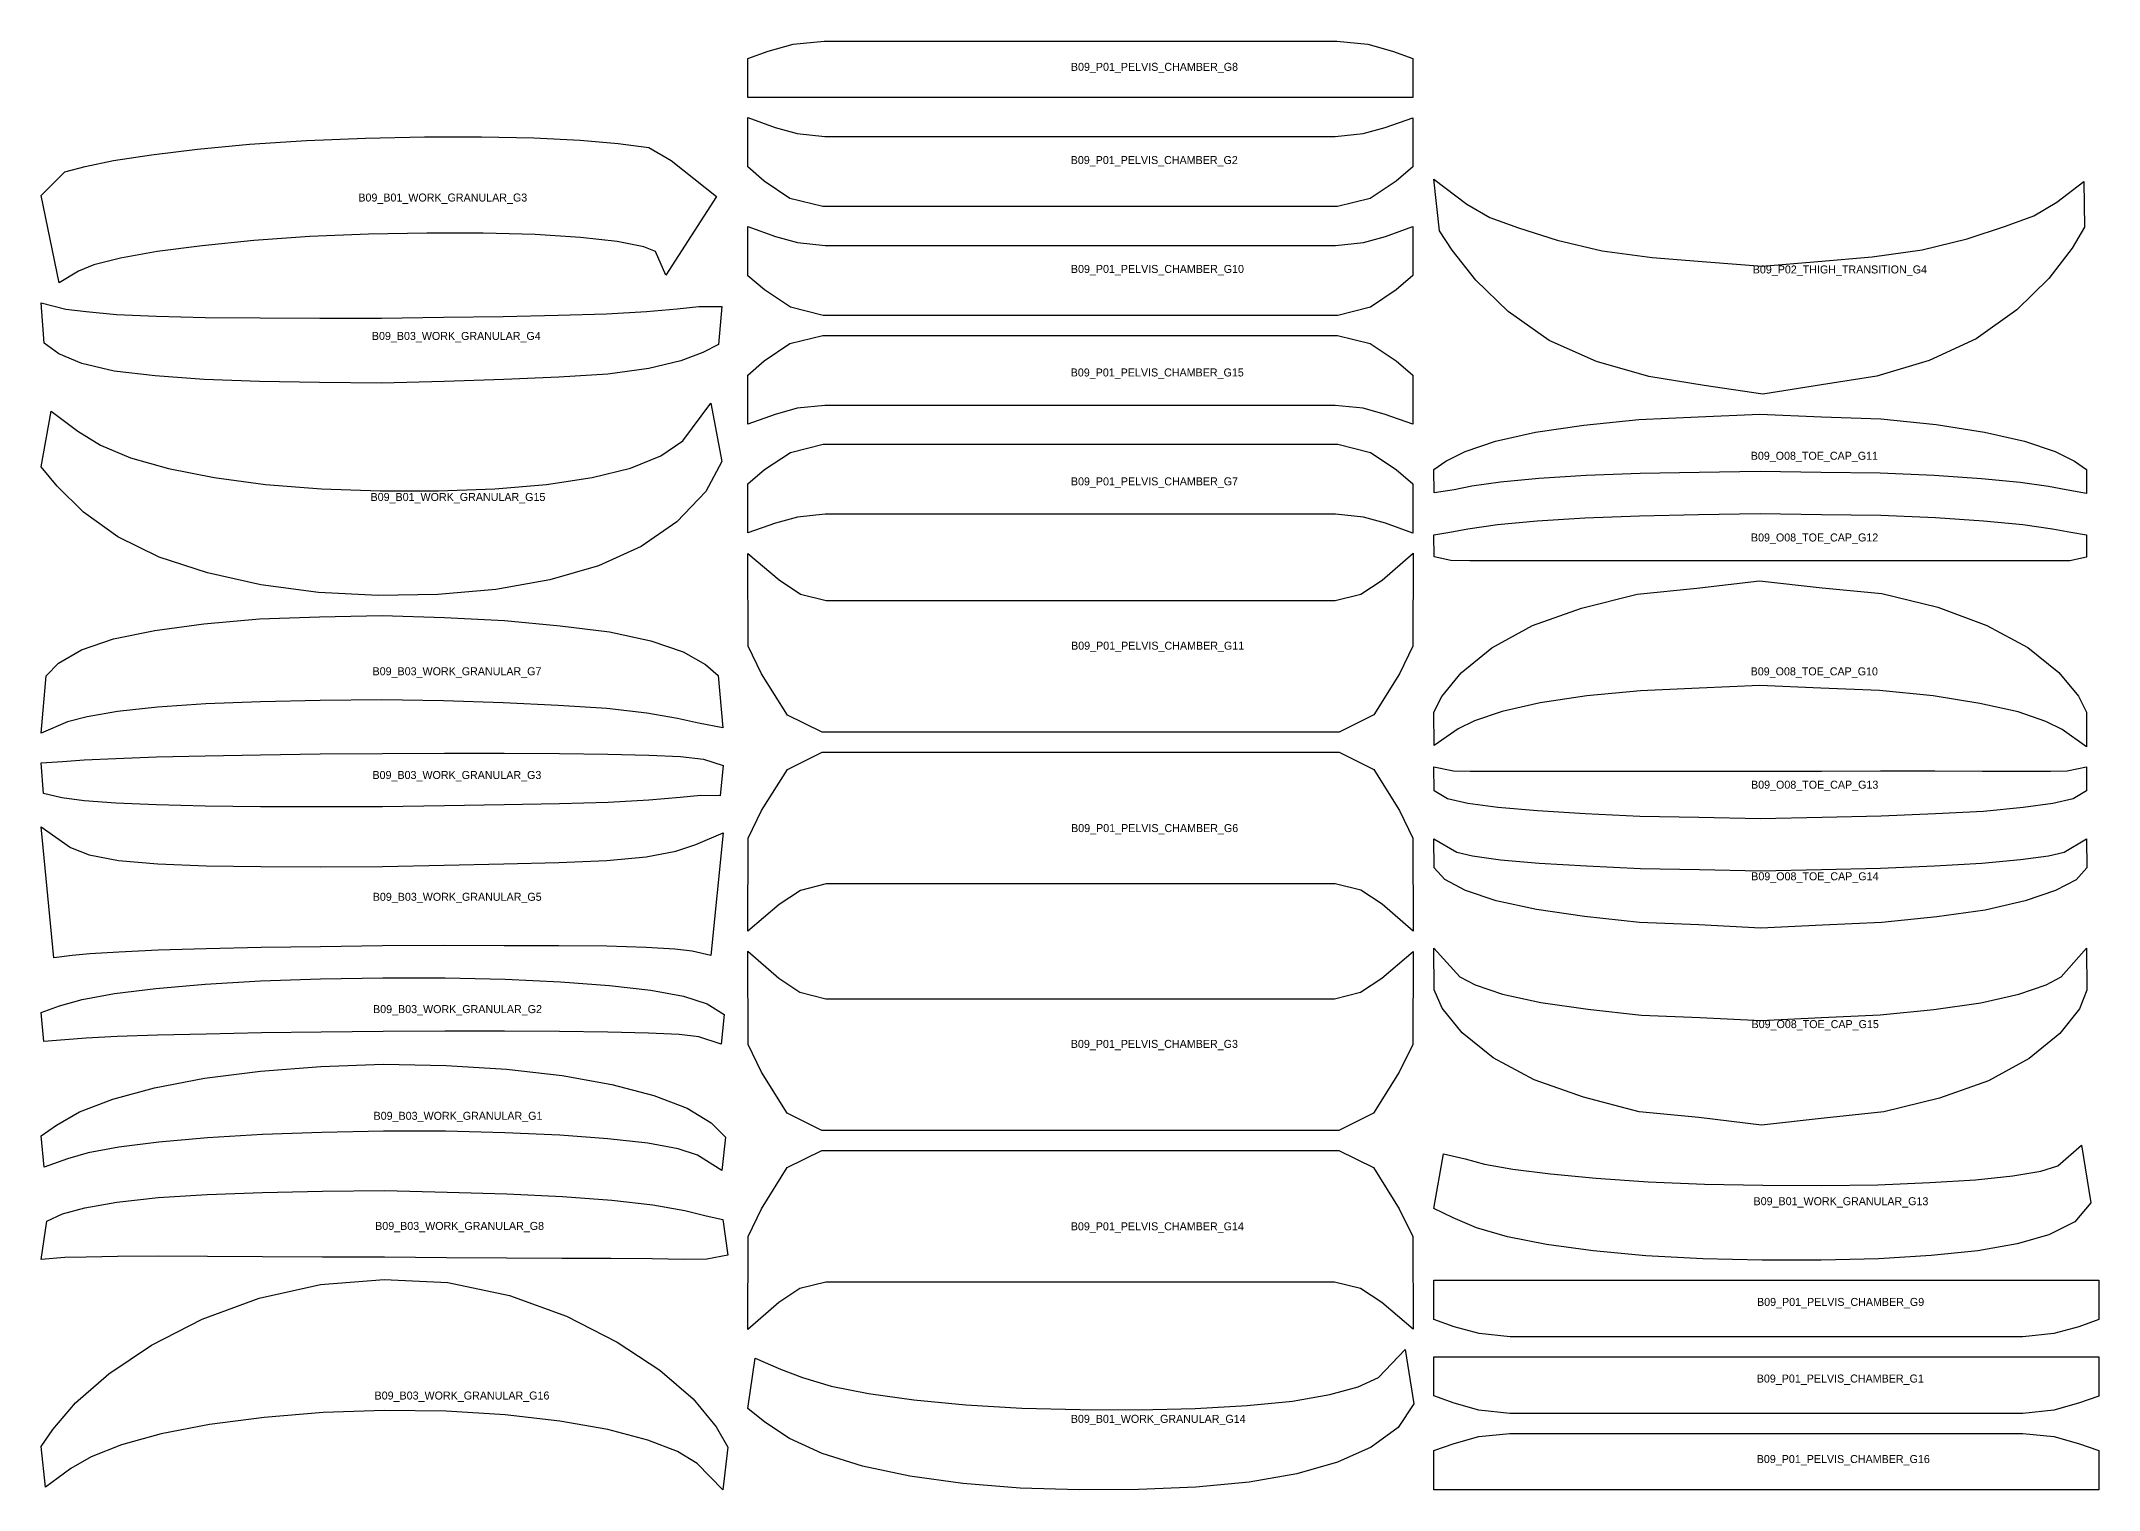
# Model space of a CAD drawing. Header units: millimetres. Extents: x 15 to 17457, y 15 to 1484.
# Drawn here: x 10982 to 13040, y 15 to 1464 of the extents above; entities that cross this region are included whole.
import ezdxf

# ---------------------------------------------------------------- set-up
doc = ezdxf.new("R2010")
doc.units = ezdxf.units.MM

msp = doc.modelspace()

# ---------------------------------------------------------------- linework, layer by layer
for points in [[(11688.7, 1446.3), (11709, 1453.5), (11733.9, 1460.4), (11764.9, 1463.6), (11803.7, 1463.6), (11850.4, 1463.6), (11903.5, 1463.6), (11961.3, 1463.6), (12021.3, 1463.6), (12081.3, 1463.6), (12139, 1463.6), (12192.2, 1463.6), (12238.8, 1463.6), (12277.7, 1463.6), (12308.6, 1460.4), (12333.4, 1453.5), (12353.5, 1446.2), (12353.5, 1407.1), (12329.8, 1407.1), (12306.4, 1407.1), (12277, 1407.1), (12238.8, 1407.1), (12192.2, 1407.1), (12139, 1407.1), (12081.3, 1407.1), (12021.3, 1407.1), (11961.3, 1407.1), (11903.5, 1407.1), (11850.4, 1407.1), (11803.7, 1407.1), (11765.5, 1407.1), (11736.1, 1407.1), (11712.6, 1407.1), (11688.7, 1407.1), (11688.7, 1446.3)], [(11688.7, 1387.1), (11716, 1377.2), (11738, 1371.1), (11765.8, 1368.2), (11803.4, 1368.2), (11850, 1368.2), (11903.2, 1368.2), (11960.9, 1368.2), (12020.9, 1368.2), (12080.9, 1368.2), (12138.6, 1368.2), (12191.8, 1368.2), (12238.4, 1368.2), (12276.1, 1368.2), (12303.8, 1371.1), (12326, 1377.2), (12353.5, 1387), (12353.5, 1337.9), (12336.9, 1323.6), (12311, 1306.4), (12278.2, 1298.2), (12238.4, 1298.2), (12191.8, 1298.2), (12138.6, 1298.2), (12080.9, 1298.2), (12020.9, 1298.2), (11960.9, 1298.2), (11903.2, 1298.2), (11850, 1298.2), (11803.4, 1298.2), (11763.7, 1298.2), (11730.8, 1306.4), (11705.1, 1323.7), (11688.7, 1338), (11688.7, 1387.1)], [(10982, 1309.4), (11005.6, 1332.8), (11026.1, 1338.3), (11054.4, 1344.2), (11092.3, 1350), (11138.2, 1355.5), (11190.5, 1360.6), (11247.4, 1364.2), (11306.4, 1366.6), (11365.5, 1367.8), (11422.3, 1368), (11474.8, 1366.8), (11521, 1364.6), (11559.1, 1361.3), (11589.8, 1357.2), (11612, 1344.3), (11657.4, 1308.1), (11606.8, 1229.7), (11596.2, 1253.1), (11584.5, 1258), (11558.1, 1263.2), (11521.3, 1267.4), (11476, 1270.1), (11424.1, 1271.7), (11367.8, 1271.7), (11309.2, 1270.5), (11250.7, 1268.2), (11194.6, 1264.4), (11143, 1259), (11097.9, 1253.2), (11061.3, 1246.6), (11034.8, 1239.8), (11019.5, 1233.6), (11000.1, 1221.9), (10982, 1309.4)], [(12374.7, 1325.6), (12407.6, 1300.7), (12430.7, 1287.1), (12459.2, 1277), (12497.9, 1264.6), (12542.9, 1254), (12592.9, 1247.4), (12647.3, 1242.8), (12703, 1238.6), (12758.7, 1243.2), (12813, 1248), (12862.8, 1255), (12907.8, 1265.9), (12946.3, 1278.5), (12974.7, 1289), (12997.7, 1302.7), (13024.6, 1323.4), (13025.2, 1277.7), (13012.9, 1256.5), (12989.5, 1226.4), (12957.4, 1194.9), (12916.8, 1165.8), (12869.8, 1144.3), (12817.5, 1128.6), (12762.2, 1119.9), (12703.7, 1110.7), (12645, 1119.4), (12589.6, 1128.1), (12537.2, 1143.2), (12489.9, 1164.3), (12449, 1193.3), (12416.6, 1224.7), (12392.9, 1254.5), (12380.3, 1274), (12374.7, 1325.6)], [(11688.7, 1278.1), (11716.2, 1268.3), (11738.3, 1262.2), (11766.1, 1259.4), (11803.7, 1259.4), (11850.4, 1259.4), (11903.5, 1259.4), (11961.3, 1259.4), (12021.3, 1259.3), (12081.3, 1259.3), (12139, 1259.3), (12192.2, 1259.3), (12238.8, 1259.3), (12276.4, 1259.3), (12304.2, 1262.2), (12326.2, 1268.3), (12353.5, 1278.2), (12353.5, 1229.1), (12337.1, 1214.8), (12311.3, 1197.6), (12278.5, 1189.4), (12238.8, 1189.4), (12192.2, 1189.4), (12139, 1189.4), (12081.3, 1189.4), (12021.3, 1189.4), (11961.3, 1189.4), (11903.5, 1189.4), (11850.4, 1189.4), (11803.7, 1189.4), (11764, 1189.4), (11731.2, 1197.6), (11705.3, 1214.8), (11688.7, 1229), (11688.7, 1278.1)], [(10982, 1201.9), (11006.7, 1195.7), (11026.9, 1193.1), (11057.5, 1190.4), (11097.5, 1188.7), (11146, 1187.4), (11201, 1186.8), (11260.6, 1186.5), (11322.5, 1186.5), (11384.4, 1187.6), (11444.1, 1188.4), (11499, 1189.7), (11547.3, 1191), (11587.2, 1193.2), (11618, 1196), (11639.7, 1198.3), (11662.7, 1198.2), (11659.3, 1160.1), (11643.8, 1152.4), (11621.8, 1143.8), (11589.8, 1136.1), (11548.7, 1130.5), (11499.8, 1127.6), (11444.6, 1125.2), (11384.9, 1123.4), (11322.6, 1121.5), (11260.3, 1122.1), (11200.5, 1123.2), (11145.1, 1125.1), (11096.1, 1128.8), (11055.1, 1133.7), (11022.7, 1141.3), (10999.7, 1150.9), (10985, 1161.7), (10982, 1201.9)], [(11688.7, 1129.6), (11705.1, 1143.9), (11730.8, 1161.1), (11763.7, 1169.4), (11803.4, 1169.4), (11850, 1169.4), (11903.2, 1169.4), (11960.9, 1169.4), (12020.9, 1169.4), (12080.9, 1169.4), (12138.6, 1169.3), (12191.8, 1169.3), (12238.4, 1169.3), (12278.2, 1169.3), (12311, 1161.1), (12336.9, 1143.9), (12353.5, 1129.6), (12353.5, 1080.6), (12326, 1090.4), (12303.8, 1096.5), (12276.1, 1099.4), (12238.4, 1099.4), (12191.8, 1099.4), (12138.6, 1099.4), (12080.9, 1099.4), (12020.9, 1099.4), (11960.9, 1099.4), (11903.2, 1099.4), (11850, 1099.4), (11803.4, 1099.4), (11765.8, 1099.4), (11738, 1096.5), (11716, 1090.4), (11688.7, 1080.5), (11688.7, 1129.6)], [(10991.9, 1093.5), (11018.7, 1073.7), (11041.2, 1059.7), (11071.2, 1047), (11109.3, 1036.1), (11154.9, 1027.1), (11206.5, 1020.2), (11262.5, 1015.9), (11320.9, 1014), (11379.3, 1013.9), (11435.5, 1015.8), (11487.3, 1020.2), (11533.1, 1027.1), (11571.4, 1036.7), (11601.6, 1048.9), (11623.8, 1064), (11651.7, 1101.5), (11662.8, 1043.2), (11646.6, 1013.4), (11617.7, 983), (11581.9, 958.3), (11539.3, 938.8), (11490.6, 924.9), (11436.6, 915.3), (11378.8, 910.2), (11319.1, 909.3), (11259.4, 912.3), (11201.8, 919.8), (11148.2, 931.8), (11100.1, 947.6), (11058.6, 967.9), (11024.2, 992.6), (10998, 1018.7), (10982, 1037.9), (10991.9, 1093.5)], [(12374.7, 1035.3), (12386.7, 1043.6), (12406, 1053.2), (12436.3, 1063.5), (12476.4, 1072.5), (12524.7, 1079.7), (12579.6, 1085.2), (12638.8, 1087.9), (12700.6, 1090.7), (12762.4, 1088), (12821.7, 1085.8), (12876.8, 1080.1), (12925.2, 1072.6), (12965.3, 1063.6), (12995.8, 1053.3), (13015.3, 1043.7), (13027.1, 1035.3), (13027.3, 1011.3), (13007, 1014.9), (12989.3, 1018.4), (12960.8, 1022.3), (12922.1, 1025.9), (12874.8, 1029.2), (12820.8, 1031.5), (12762, 1032.3), (12700.9, 1033.4), (12639.8, 1032.4), (12581, 1031.1), (12526.9, 1029.1), (12479.7, 1026.2), (12441.1, 1022.5), (12412.7, 1018.5), (12394.9, 1015.1), (12374.9, 1011.8), (12374.7, 1035.3)], [(11688.7, 1020.8), (11705.3, 1035.1), (11731.2, 1052.3), (11764, 1060.5), (11803.7, 1060.5), (11850.4, 1060.5), (11903.5, 1060.5), (11961.3, 1060.5), (12021.3, 1060.5), (12081.3, 1060.5), (12139, 1060.5), (12192.2, 1060.5), (12238.8, 1060.5), (12278.5, 1060.5), (12311.3, 1052.3), (12337.1, 1035.1), (12353.5, 1020.8), (12353.5, 971.7), (12326.2, 981.6), (12304.2, 987.6), (12276.4, 990.5), (12238.8, 990.5), (12192.2, 990.5), (12139, 990.5), (12081.3, 990.5), (12021.3, 990.5), (11961.3, 990.5), (11903.5, 990.5), (11850.4, 990.5), (11803.7, 990.5), (11766.1, 990.5), (11738.3, 987.6), (11716.2, 981.5), (11688.7, 971.8), (11688.7, 1020.8)], [(12374.7, 969.9), (12390.7, 972.5), (12408.7, 976), (12438.3, 980.2), (12477.8, 984), (12525.7, 987), (12580.3, 989), (12639.4, 990.3), (12700.9, 991.3), (12762.4, 990.3), (12821.5, 989.5), (12876.1, 987.2), (12924.1, 983.9), (12963.6, 980.3), (12993.3, 976.1), (13011.4, 972.6), (13027.1, 969.9), (13027.3, 947.6), (13010.5, 944.1), (12991.4, 943.8), (12962.3, 943.8), (12923.2, 943.8), (12875.6, 944.1), (12821.3, 944.1), (12762.4, 943.9), (12701, 943.8), (12639.7, 944), (12580.8, 943.8), (12526.5, 944.1), (12478.9, 944), (12439.8, 943.9), (12410.6, 943.8), (12391.5, 944.3), (12374.9, 947.8), (12374.7, 969.9)], [(11688.7, 951.4), (11719.9, 924.8), (11741.2, 910.7), (11767.1, 904.3), (11803.9, 904.3), (11850.5, 904.3), (11903.7, 904.3), (11961.4, 904.3), (12021.4, 904.3), (12081.5, 904.3), (12139.2, 904.3), (12192.4, 904.3), (12239, 904.3), (12275.8, 904.3), (12301.7, 910.7), (12322.8, 924.7), (12353.9, 951.7), (12353.6, 858.5), (12340.4, 830.9), (12314.7, 789.8), (12280, 772.6), (12239, 772.6), (12192.4, 772.6), (12139.2, 772.6), (12081.5, 772.6), (12021.4, 772.6), (11961.4, 772.6), (11903.7, 772.6), (11850.5, 772.6), (11803.9, 772.6), (11762.9, 772.6), (11728.2, 789.7), (11702.4, 830.8), (11689, 858.5), (11688.7, 951.4)], [(12374.7, 792.5), (12382.6, 808.2), (12401.9, 832), (12432.7, 857.1), (12473.4, 879.2), (12522.4, 896.7), (12578, 910.5), (12637.7, 916.7), (12700.2, 923.8), (12762.8, 917), (12822.6, 911.3), (12878.5, 897.5), (12927.6, 879.4), (12968.6, 857.2), (12999.5, 832.2), (13019.2, 808.5), (13027.1, 792.6), (13027.3, 758), (13003, 775.3), (12986.6, 783.4), (12958.9, 792.8), (12920.7, 801.4), (12873.8, 808.8), (12820.1, 814.4), (12761.5, 816.6), (12700.7, 819.3), (12640, 816.7), (12581.4, 814.1), (12527.7, 808.8), (12480.8, 801.9), (12442.9, 793.3), (12415.2, 784), (12398.9, 775.9), (12374.9, 759.2), (12374.7, 792.5)], [(10987, 828.8), (10999.5, 841.6), (11022.2, 854.9), (11054.5, 865.8), (11095.7, 874.3), (11144.8, 880.8), (11200.5, 885.8), (11260.5, 888), (11323, 889.3), (11385.4, 887.2), (11445.4, 884.2), (11501, 879.1), (11550.2, 873), (11591.7, 864), (11624, 852.9), (11646.2, 840.3), (11658.9, 829.4), (11663.6, 776.9), (11639.3, 781.7), (11618.4, 786.4), (11587.6, 791.7), (11547.6, 796.2), (11499.1, 799.4), (11444.1, 802), (11384.5, 803.8), (11322.7, 805), (11261, 804.4), (11201.5, 803), (11146.6, 800.8), (11098.4, 797.5), (11058.5, 793.3), (11028.1, 788), (11008.4, 783), (10982, 771.7), (10987, 828.8)], [(10982, 741.9), (11003.4, 743.3), (11024.9, 745.1), (11056.6, 746.4), (11097.2, 747.8), (11146.1, 749), (11201.3, 750), (11261.1, 750.8), (11323.2, 751.3), (11385.2, 751.7), (11445, 751.6), (11500.2, 751.3), (11548.8, 750.5), (11589.5, 749.5), (11621.3, 748.3), (11644.4, 745.6), (11664, 739.2), (11661.1, 709.1), (11641.5, 709.3), (11620.9, 707.3), (11589.6, 704.6), (11548.9, 702.3), (11500.2, 701), (11445.1, 699.8), (11385.4, 698.9), (11323.3, 697.8), (11261.2, 697.8), (11201.4, 698), (11146.1, 698.6), (11097.3, 699.8), (11056.6, 701.5), (11025, 704.1), (11002.8, 706.9), (10984.5, 711.4), (10982, 741.9)], [(11688.9, 666.7), (11702.4, 694.3), (11728.2, 735.4), (11762.9, 752.5), (11803.9, 752.5), (11850.5, 752.5), (11903.7, 752.5), (11961.4, 752.6), (12021.4, 752.6), (12081.4, 752.6), (12139.2, 752.6), (12192.3, 752.6), (12239, 752.6), (12280, 752.6), (12314.7, 735.4), (12340.3, 694.3), (12353.6, 666.7), (12353.9, 573.5), (12322.8, 600.5), (12301.7, 614.5), (12275.8, 620.9), (12239, 620.9), (12192.4, 620.9), (12139.2, 620.9), (12081.5, 620.9), (12021.4, 620.9), (11961.4, 620.8), (11903.7, 620.8), (11850.5, 620.8), (11803.9, 620.8), (11767.1, 620.8), (11741.2, 614.4), (11719.9, 600.4), (11688.7, 573.8), (11688.9, 666.7)], [(12374.7, 738), (12394.3, 733.8), (12410.9, 733.5), (12439.8, 733.6), (12478.9, 733.7), (12526.5, 733.7), (12580.8, 733.5), (12639.8, 733.7), (12701.1, 733.5), (12762.3, 733.7), (12821.3, 733.9), (12875.7, 733.9), (12923.3, 733.6), (12962.3, 733.7), (12991.3, 733.6), (13007.9, 733.9), (13027.1, 737.9), (13027.3, 713.9), (13013.8, 705.8), (12993.6, 701.3), (12963.8, 697.2), (12924.3, 693.4), (12876.4, 690.8), (12821.9, 688.5), (12762.8, 687.2), (12701.2, 686), (12639.7, 687.4), (12580.6, 688.2), (12526, 690.8), (12478.1, 693.8), (12438.6, 697.3), (12408.7, 701.4), (12388.4, 706.1), (12374.9, 714), (12374.7, 738)], [(10982, 677.8), (11011.4, 657.2), (11030, 650), (11059.4, 644.4), (11098.8, 641), (11146.9, 638.9), (11201.7, 638.2), (11261.3, 638.1), (11323.2, 638.3), (11385.1, 639.6), (11444.8, 640.8), (11499.7, 642.4), (11547.6, 644.3), (11587.1, 648.1), (11616.7, 653.6), (11636.6, 660.2), (11664.1, 672), (11651.6, 549.3), (11632.9, 553.5), (11615.8, 555.5), (11587, 557.3), (11547.8, 558.6), (11499.8, 559), (11444.9, 559.1), (11385.3, 559.2), (11323.4, 559.1), (11261.5, 558.1), (11201.9, 557.2), (11147.1, 556), (11099.1, 554.5), (11059.8, 552.8), (11030.8, 551), (11013, 549.2), (10994.8, 547.1), (10982, 677.8)], [(12374.7, 666), (12397.5, 652.6), (12413.1, 649), (12441.3, 645.1), (12480, 641.7), (12527.3, 638.8), (12581.4, 636.2), (12640.2, 635.4), (12701.3, 634.1), (12762.3, 635.3), (12821.1, 636.6), (12875.2, 638.9), (12922.5, 641.5), (12961.1, 645.2), (12989.3, 649.1), (13004.8, 652.6), (13027.1, 665.9), (13027.4, 637), (13016.9, 625), (12996.3, 614.2), (12965.9, 604), (12925.8, 594.8), (12877.5, 587.9), (12822.6, 582.3), (12763.4, 579.7), (12701.5, 576.7), (12639.7, 579.9), (12580.4, 582.2), (12525.4, 588.2), (12477.1, 595.3), (12436.9, 604.1), (12406.2, 614.3), (12385.5, 625.4), (12375, 637.1), (12374.7, 666)], [(12374.7, 556.7), (12400.6, 528), (12415.8, 519.9), (12443.4, 510.7), (12481.5, 502.4), (12528.5, 495.5), (12582.3, 489.6), (12640.9, 487.4), (12701.7, 484.3), (12762.4, 487.2), (12821, 489.9), (12874.7, 495.4), (12921.5, 502.1), (12959.4, 510.8), (12986.9, 520), (13001.9, 527.9), (13027.1, 556.7), (13027.5, 514.5), (13020.1, 496), (13000.5, 471.4), (12969.8, 446.4), (12929.1, 424), (12880.2, 406.6), (12824.6, 392.9), (12764.9, 386.7), (12702.3, 379.8), (12639.7, 387.2), (12579.9, 393.1), (12524.1, 407.5), (12474.9, 425), (12433.9, 446.9), (12402.8, 471.9), (12382.8, 496.8), (12375.1, 515.1), (12374.7, 556.7)], [(11688.7, 553.5), (11719.8, 526.5), (11740.8, 512.5), (11766.8, 506.1), (11803.6, 506.1), (11850.2, 506.1), (11903.4, 506.1), (11961.1, 506.1), (12021.1, 506.1), (12081.1, 506.1), (12138.8, 506.1), (12192, 506.1), (12238.6, 506.1), (12275.4, 506.1), (12301.4, 512.5), (12322.6, 526.6), (12353.9, 553.2), (12353.6, 460.3), (12340.1, 432.6), (12314.3, 391.5), (12279.7, 374.4), (12238.6, 374.4), (12192, 374.4), (12138.8, 374.4), (12081.1, 374.4), (12021.1, 374.4), (11961.1, 374.4), (11903.4, 374.4), (11850.2, 374.4), (11803.6, 374.4), (11762.5, 374.4), (11727.9, 391.5), (11702.2, 432.7), (11688.9, 460.4), (11688.7, 553.5)], [(10982, 492.4), (11000.4, 498.9), (11022.9, 505.4), (11055.4, 511.3), (11096.7, 516.4), (11145.9, 520.6), (11201.5, 523.9), (11261.4, 526), (11323.7, 527.1), (11386, 526.9), (11445.9, 525.5), (11501.4, 523.1), (11550.4, 519.4), (11591.7, 514.6), (11624.4, 508.8), (11648.1, 501), (11665.1, 490.4), (11662, 460.5), (11639.6, 467.9), (11619.9, 470.3), (11589.2, 471.5), (11548.8, 472.5), (11500.4, 473.4), (11445.4, 473.6), (11385.8, 473.7), (11323.9, 473.3), (11261.9, 472.7), (11202.2, 471.9), (11147.1, 470.8), (11098.5, 469.6), (11058, 468.2), (11027, 466.7), (11005.7, 464.9), (10984.6, 463.4), (10982, 492.4)], [(10982, 368.9), (10997.3, 379.8), (11020.4, 393), (11053.6, 405.6), (11095.5, 417), (11145.3, 426.5), (11201.4, 433.7), (11261.7, 438.4), (11324.3, 440.5), (11386.9, 439.4), (11447.2, 435.5), (11503.1, 429.2), (11552.8, 420.3), (11594.8, 409.3), (11628.1, 396.6), (11652, 382), (11666.4, 367.6), (11662.8, 334.2), (11638.4, 349.6), (11619, 356), (11588.8, 361.5), (11548.7, 366.1), (11500.6, 369.8), (11445.7, 372.1), (11386.2, 373.5), (11324.5, 373.6), (11262.7, 372.4), (11203.2, 370.2), (11148.3, 367), (11099.8, 362.7), (11059.7, 357.6), (11029.1, 352), (11008.4, 345.9), (10985, 337.5), (10982, 368.9)], [(11689, 268.4), (11702.2, 296.1), (11727.9, 337.2), (11762.5, 354.4), (11803.6, 354.4), (11850.2, 354.4), (11903.4, 354.4), (11961.1, 354.4), (12021.1, 354.4), (12081.1, 354.3), (12138.8, 354.3), (12192, 354.3), (12238.6, 354.3), (12279.7, 354.3), (12314.3, 337.3), (12340.1, 296.1), (12353.6, 268.4), (12353.9, 175.5), (12322.6, 202.2), (12301.4, 216.2), (12275.4, 222.6), (12238.6, 222.6), (12192, 222.6), (12138.8, 222.6), (12081.1, 222.6), (12021.1, 222.6), (11961.1, 222.6), (11903.4, 222.7), (11850.2, 222.7), (11803.6, 222.7), (11766.8, 222.7), (11740.8, 216.3), (11719.8, 202.3), (11688.7, 175.3), (11689, 268.4)], [(12384.4, 351.1), (12405.9, 345.9), (12425.4, 340.8), (12453.7, 335.8), (12491.3, 331), (12536.9, 326.8), (12588.8, 322.9), (12645.1, 320.7), (12703.7, 319.6), (12762.3, 319.4), (12818.7, 320.1), (12870.7, 322.2), (12916.2, 325), (12953.7, 329), (12981.7, 333.7), (12998.6, 339.1), (13022.1, 359.8), (13031.5, 301.9), (13015.5, 283.1), (12989.5, 270), (12958, 260.9), (12918.6, 254), (12871.8, 249.4), (12819.1, 246), (12762, 244.6), (12702.9, 244.6), (12643.7, 245.9), (12586.7, 248.9), (12534, 254.1), (12487.4, 260.3), (12448.3, 267.9), (12417.4, 277), (12394.1, 287.1), (12374.7, 296.4), (12384.4, 351.1)], [(10987.8, 283.6), (11003.2, 290.9), (11025.7, 297), (11057.8, 302.8), (11099, 307.2), (11148.1, 310.4), (11203.5, 312.4), (11263.3, 313.7), (11325.6, 314.2), (11387.9, 312.8), (11447.8, 310.9), (11503.2, 308.2), (11552.5, 304.8), (11593.8, 300), (11625.8, 294.3), (11647.1, 289.1), (11663.5, 285.3), (11668.5, 249.8), (11647.8, 245.7), (11625, 245.3), (11592.9, 245.9), (11551.8, 246.4), (11502.7, 246.4), (11447.2, 246.6), (11387.3, 246.9), (11325.3, 247.6), (11263.3, 247.7), (11203.5, 248.1), (11148.3, 248.4), (11099.4, 248.5), (11058.5, 248.3), (11026.9, 247.8), (11005.8, 247.3), (10982, 245.3), (10987.8, 283.6)], [(10982, 58.3), (10993.8, 75.4), (11016.5, 102.1), (11049.8, 131), (11092.3, 159.7), (11142.9, 185.5), (11199.9, 206.5), (11261.3, 220.4), (11325, 225.3), (11388.7, 222.2), (11450.3, 209.3), (11507.4, 188.7), (11557.9, 162.7), (11600.5, 134.8), (11633.9, 105.9), (11657, 77.9), (11668.7, 57.7), (11663.8, 15), (11637.9, 41.2), (11618.4, 53.2), (11588.5, 64.8), (11548.7, 75.2), (11500.7, 83.8), (11446.1, 89.9), (11387, 93.6), (11325.5, 94.4), (11264.1, 92.2), (11204.9, 87.5), (11150.3, 80.3), (11102.1, 70.9), (11062.2, 59.9), (11032, 48.1), (11011.7, 36.3), (10986.3, 17.8), (10982, 58.3)], [(12374.7, 224.6), (12398.6, 224.6), (12422.2, 224.6), (12451.6, 224.6), (12489.8, 224.6), (12536.4, 224.6), (12589.6, 224.6), (12647.3, 224.6), (12707.3, 224.6), (12767.3, 224.6), (12825.1, 224.6), (12878.2, 224.6), (12924.9, 224.6), (12963.1, 224.6), (12992.5, 224.6), (13015.9, 224.6), (13039.6, 224.6), (13039.6, 185.4), (13019.5, 178.1), (12994.7, 171.3), (12963.7, 168), (12924.9, 168), (12878.2, 168), (12825.1, 168), (12767.3, 168), (12707.3, 168), (12647.3, 168), (12589.6, 168), (12536.4, 168), (12489.8, 168), (12450.9, 168), (12420, 171.3), (12395, 178.1), (12374.7, 185.3), (12374.7, 224.6)], [(11695.9, 146.6), (11721.3, 135.7), (11743.3, 127.2), (11772, 118.8), (11809.3, 111.3), (11854.8, 105.1), (11906.5, 99.9), (11962.6, 96.7), (12021.1, 95.2), (12079.7, 95), (12136, 96.3), (12187.9, 99.4), (12233.3, 103.8), (12270.7, 110.2), (12299.1, 118.1), (12319.4, 127.2), (12346, 155.3), (12354.7, 100.9), (12338.9, 77.5), (12311.9, 57.7), (12278.2, 42.7), (12237.5, 31.1), (12189.8, 22.8), (12136.6, 17.6), (12079.4, 15.2), (12020.1, 15), (11960.8, 16.8), (11903.5, 21.3), (11850.5, 28.7), (11803.2, 38.8), (11762.9, 51.4), (11730.3, 66.4), (11705.8, 82.6), (11688.7, 96.2), (11695.9, 146.6)], [(12374.7, 148), (12398.4, 148), (12421.8, 148), (12451.2, 148), (12489.5, 148), (12536.1, 148), (12589.3, 148), (12647, 148), (12707, 148), (12767, 148), (12824.7, 148), (12877.9, 148), (12924.5, 148), (12962.8, 148), (12992.1, 148), (13015.7, 148), (13039.6, 148), (13039.6, 108.8), (13019.3, 101.6), (12994.4, 94.7), (12963.4, 91.5), (12924.5, 91.5), (12877.9, 91.5), (12824.7, 91.5), (12767, 91.5), (12707, 91.5), (12647, 91.5), (12589.3, 91.5), (12536.1, 91.5), (12489.5, 91.5), (12450.6, 91.5), (12419.6, 94.7), (12394.8, 101.6), (12374.7, 108.9), (12374.7, 148)], [(12374.7, 54.2), (12394.8, 61.4), (12419.6, 68.3), (12450.6, 71.5), (12489.5, 71.5), (12536.1, 71.5), (12589.3, 71.5), (12647, 71.5), (12707, 71.5), (12767, 71.5), (12824.7, 71.5), (12877.9, 71.5), (12924.5, 71.5), (12963.4, 71.5), (12994.4, 68.3), (13019.3, 61.4), (13039.6, 54.2), (13039.6, 15), (13015.7, 15), (12992.1, 15), (12962.8, 15), (12924.5, 15), (12877.9, 15), (12824.7, 15), (12767, 15), (12707, 15), (12647, 15), (12589.3, 15), (12536.1, 15), (12489.5, 15), (12451.2, 15), (12421.8, 15), (12398.4, 15), (12374.7, 15), (12374.7, 54.2)]]:
    msp.add_lwpolyline(points, close=True)

# ---------------------------------------------------------------- texts
for s, p in [('B09_P01_PELVIS_CHAMBER_G8', (12011.7, 1433.9)), ('B09_P01_PELVIS_CHAMBER_G2', (12011.5, 1340.7)), ('B09_B01_WORK_GRANULAR_G3', (11299.2, 1303.2)), ('B09_P01_PELVIS_CHAMBER_G10', (12011.7, 1231.8)), ('B09_P02_THIGH_TRANSITION_G4', (12693.5, 1231.3)), ('B09_B03_WORK_GRANULAR_G4', (11312.7, 1164.8)), ('B09_P01_PELVIS_CHAMBER_G15', (12011.5, 1128.3)), ('B09_O08_TOE_CAP_G11', (12691.5, 1045)), ('B09_B01_WORK_GRANULAR_G15', (11311.4, 1003.8)), ('B09_P01_PELVIS_CHAMBER_G7', (12011.7, 1019.4)), ('B09_O08_TOE_CAP_G12', (12691.7, 963.3)), ('B09_P01_PELVIS_CHAMBER_G11', (12011.9, 855.1)), ('B09_B03_WORK_GRANULAR_G7', (11313.4, 829.5)), ('B09_O08_TOE_CAP_G10', (12691.4, 829.4)), ('B09_B03_WORK_GRANULAR_G3', (11313.3, 725.8)), ('B09_O08_TOE_CAP_G13', (12691.8, 716.1)), ('B09_P01_PELVIS_CHAMBER_G6', (12011.9, 672.7)), ('B09_O08_TOE_CAP_G14', (12692, 624.5)), ('B09_B03_WORK_GRANULAR_G5', (11313.6, 604)), ('B09_B03_WORK_GRANULAR_G2', (11313.9, 491.7)), ('B09_O08_TOE_CAP_G15', (12692.3, 476.7)), ('B09_P01_PELVIS_CHAMBER_G3', (12011.6, 456.9)), ('B09_B03_WORK_GRANULAR_G1', (11314.4, 385)), ('B09_B01_WORK_GRANULAR_G13', (12694.3, 299.6)), ('B09_B03_WORK_GRANULAR_G8', (11316, 274.9)), ('B09_P01_PELVIS_CHAMBER_G14', (12011.6, 274.5)), ('B09_P01_PELVIS_CHAMBER_G9', (12697.8, 198.9)), ('B09_P01_PELVIS_CHAMBER_G1', (12697.5, 122.3)), ('B09_B03_WORK_GRANULAR_G16', (11315.4, 105.3)), ('B09_B01_WORK_GRANULAR_G14', (12011.6, 82)), ('B09_P01_PELVIS_CHAMBER_G16', (12697.5, 41.8))]:
    msp.add_text(s, height=8).set_placement(p)

doc.saveas('drawing.dxf')
